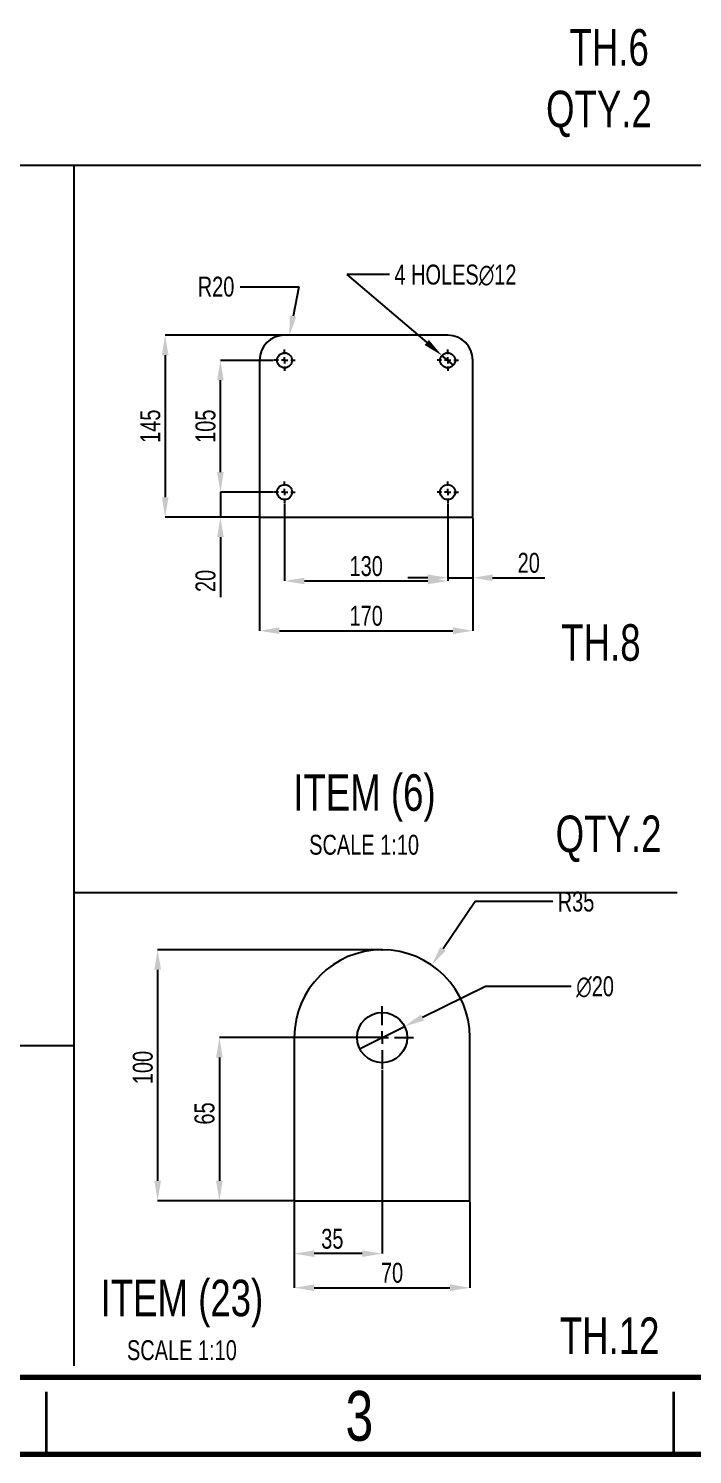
# Model space of a CAD drawing. Header units: millimetres. Extents: x 15 to 1268, y -316 to 292.
# Drawn here: x 1116.9 to 1169.8, y 2.8 to 116.5 of the extents above; entities that cross this region are included whole.
import ezdxf

# ---------------------------------------------------------------- set-up
doc = ezdxf.new("R2010")
doc.units = ezdxf.units.MM
doc.header["$PDSIZE"] = -1
doc.layers.add('FORMAT', color=7, linetype='Continuous')
doc.styles.add('SLDTEXTSTYLE0', font='TXT', dxfattribs={"width": 0.75})
doc.dimstyles.new('SLDDIMSTYLE11', dxfattribs={"dimtxt": 1.5875, "dimasz": 1.5875, "dimexe": 0, "dimexo": 0.0625, "dimgap": 0.396875, "dimtad": 0, "dimtih": 1, "dimtoh": 1, "dimdec": 0, "dimlfac": 5, "dimrnd": 1e-09, "dimzin": 12, "dimdsep": 46, "dimtxsty": 'SLDTEXTSTYLE0', "dimsah": 1, "dimcen": 0, "dimadec": 0, "dimazin": 3, "dimtfac": 1, "dimtdec": 0, "dimtofl": 0, "dimtmove": 0, "dimatfit": 3, "dimfxl": 1, "dimfrac": 2, "dimtolj": 1, "dimtzin": 12, "dimarcsym": 0})
doc.dimstyles.new('SLDDIMSTYLE16', dxfattribs={"dimtxt": 1.5875, "dimasz": 1.5875, "dimexe": 0, "dimexo": 0.0625, "dimgap": 0.396875, "dimtad": 0, "dimtih": 1, "dimtoh": 1, "dimdec": 0, "dimlfac": 10, "dimrnd": 1e-09, "dimzin": 12, "dimdsep": 46, "dimtxsty": 'SLDTEXTSTYLE0', "dimsah": 1, "dimcen": 0, "dimadec": 0, "dimazin": 3, "dimtfac": 1, "dimtdec": 0, "dimtofl": 0, "dimtmove": 0, "dimatfit": 3, "dimfxl": 1, "dimfrac": 2, "dimtolj": 1, "dimtzin": 12, "dimarcsym": 0})
doc.dimstyles.new('SLDDIMSTYLE17', dxfattribs={"dimtxt": 1.5875, "dimasz": 1.5875, "dimexe": 0, "dimexo": 0.0625, "dimgap": 0.396875, "dimtad": 0, "dimtih": 1, "dimtoh": 1, "dimdec": 0, "dimlfac": 10, "dimrnd": 1e-09, "dimzin": 12, "dimdsep": 46, "dimtxsty": 'SLDTEXTSTYLE0', "dimblk1": 'NONE', "dimsah": 1, "dimcen": 0, "dimadec": 0, "dimazin": 3, "dimtfac": 1, "dimtdec": 0, "dimtmove": 0, "dimatfit": 3, "dimldrblk": 'NONE', "dimfxl": 1, "dimfrac": 2, "dimtolj": 1, "dimtzin": 12, "dimarcsym": 0})
doc.dimstyles.new('SLDDIMSTYLE3', dxfattribs={"dimtxt": 1.5875, "dimasz": 1.5875, "dimexe": 0, "dimexo": 0.0625, "dimgap": 0.396875, "dimtad": 1, "dimdec": 0, "dimlfac": 10, "dimrnd": 1e-09, "dimzin": 12, "dimdsep": 46, "dimtxsty": 'SLDTEXTSTYLE0', "dimsah": 1, "dimcen": 0.09, "dimadec": 0, "dimazin": 3, "dimtfac": 1, "dimtdec": 0, "dimtofl": 0, "dimtmove": 0, "dimatfit": 3, "dimfxl": 1, "dimfrac": 2, "dimtolj": 1, "dimtzin": 12, "dimarcsym": 0})
doc.dimstyles.new('SLDDIMSTYLE4', dxfattribs={"dimtxt": 1.5875, "dimasz": 1.5875, "dimexe": 0, "dimexo": 0.0625, "dimgap": 0.396875, "dimtad": 1, "dimdec": 0, "dimlfac": 10, "dimrnd": 1e-09, "dimzin": 12, "dimdsep": 46, "dimtxsty": 'SLDTEXTSTYLE0', "dimsah": 1, "dimcen": 0.09, "dimadec": 0, "dimazin": 3, "dimtfac": 1, "dimtdec": 0, "dimtmove": 0, "dimatfit": 0, "dimfxl": 1, "dimfrac": 2, "dimtolj": 1, "dimtzin": 12, "dimarcsym": 0})
doc.dimstyles.new('SLDDIMSTYLE6', dxfattribs={"dimtxt": 1.5875, "dimasz": 1.5875, "dimexe": 0, "dimexo": 0.0625, "dimgap": 0.396875, "dimtad": 1, "dimdec": 0, "dimlfac": 5, "dimrnd": 1e-09, "dimzin": 12, "dimdsep": 46, "dimtxsty": 'SLDTEXTSTYLE0', "dimsah": 1, "dimcen": 0.09, "dimadec": 0, "dimazin": 3, "dimtfac": 1, "dimtdec": 0, "dimtofl": 0, "dimtmove": 0, "dimatfit": 3, "dimfxl": 1, "dimfrac": 2, "dimtolj": 1, "dimtzin": 12, "dimarcsym": 0})
doc.dimstyles.new('SLDDIMSTYLE7', dxfattribs={"dimtxt": 1.5875, "dimasz": 1.5875, "dimexe": 0, "dimexo": 0.0625, "dimgap": 0.396875, "dimtad": 1, "dimdec": 0, "dimlfac": 5, "dimrnd": 1e-09, "dimzin": 12, "dimdsep": 46, "dimtxsty": 'SLDTEXTSTYLE0', "dimsah": 1, "dimcen": 0.09, "dimadec": 0, "dimazin": 3, "dimtfac": 1, "dimtdec": 0, "dimtmove": 0, "dimatfit": 0, "dimfxl": 1, "dimfrac": 2, "dimtolj": 1, "dimtzin": 12, "dimarcsym": 0})
doc.dimstyles.new('SLDDIMSTYLE8', dxfattribs={"dimtxt": 1.5875, "dimasz": 1.5875, "dimexe": 0, "dimexo": 0.0625, "dimgap": 0.396875, "dimtad": 0, "dimtih": 1, "dimtoh": 1, "dimdec": 0, "dimlfac": 5, "dimrnd": 1e-09, "dimzin": 12, "dimdsep": 46, "dimtxsty": 'SLDTEXTSTYLE0', "dimblk1": 'NONE', "dimsah": 1, "dimcen": 0, "dimadec": 0, "dimazin": 3, "dimtfac": 1, "dimtdec": 0, "dimtmove": 0, "dimatfit": 3, "dimldrblk": 'NONE', "dimfxl": 1, "dimfrac": 2, "dimtolj": 1, "dimtzin": 12, "dimarcsym": 0})

# ---------------------------------------------------------------- blocks, each defined once
blk = doc.blocks.new('SW_NOTE_0_39')
at = {"layer": 'FORMAT', "color": 0, "attachment_point": 2, "style": 'SLDTEXTSTYLE0'}
for s, insert, char_height in [('ITEM (23)', (8.05, 3.75), 2.91), ('SCALE 1:10', (8.05, -1.07), 1.587)]:
    blk.add_mtext(s, dxfattribs=dict(at, insert=insert, char_height=char_height))
blk = doc.blocks.new('*D822')
at = {"layer": 'Defpoints', "color": 0}
for p in [(1137.32, 92.03), (1127.79, 77.53), (1135.32, 77.53)]:
    blk.add_point(p, dxfattribs=at)
at = {"layer": 'FORMAT', "color": 0, "lineweight": -2}
for p, q in [((1137.25, 92.03), (1127.79, 92.03)), ((1127.79, 90.44), (1127.79, 79.12)), ((1135.25, 77.53), (1127.79, 77.53))]:
    blk.add_line(p, q, dxfattribs=at)
at = {"layer": 'FORMAT', "color": 0}
for points in [[(1127.53, 90.44), (1128.06, 90.44), (1127.79, 92.03)], [(1127.53, 79.12), (1128.06, 79.12), (1127.79, 77.53)]]:
    blk.add_solid(points, dxfattribs=at)
at = {"layer": 'FORMAT', "color": 0, "insert": (1125.81, 84.78), "char_height": 1.587, "attachment_point": 2, "rotation": 90, "style": 'SLDTEXTSTYLE0'}
blk.add_mtext('\\A1;145', dxfattribs=at)
blk = doc.blocks.new('*D823')
at = {"layer": 'Defpoints', "color": 0}
for p in [(1135.32, 77.53), (1152.32, 77.53), (1152.32, 68.48)]:
    blk.add_point(p, dxfattribs=at)
at = {"layer": 'FORMAT', "color": 0, "lineweight": -2}
for p, q in [((1135.32, 77.47), (1135.32, 68.48)), ((1152.32, 77.47), (1152.32, 68.48)), ((1136.9, 68.48), (1150.73, 68.48))]:
    blk.add_line(p, q, dxfattribs=at)
at = {"layer": 'FORMAT', "color": 0}
for points in [[(1136.9, 68.75), (1136.9, 68.22), (1135.32, 68.48)], [(1150.73, 68.75), (1150.73, 68.22), (1152.32, 68.48)]]:
    blk.add_solid(points, dxfattribs=at)
at = {"layer": 'FORMAT', "color": 0, "insert": (1143.82, 70.47), "char_height": 1.587, "attachment_point": 2, "style": 'SLDTEXTSTYLE0'}
blk.add_mtext('\\A1;170', dxfattribs=at)
blk = doc.blocks.new('*D824')
at = {"layer": 'Defpoints', "color": 0}
for p in [(1132.2, 90.03), (1136.47, 90.03), (1136.47, 79.53)]:
    blk.add_point(p, dxfattribs=at)
at = {"layer": 'FORMAT', "color": 0, "lineweight": -2}
for p, q in [((1136.4, 90.03), (1132.2, 90.03)), ((1132.2, 81.12), (1132.2, 88.44)), ((1136.4, 79.53), (1132.2, 79.53))]:
    blk.add_line(p, q, dxfattribs=at)
at = {"layer": 'FORMAT', "color": 0}
for points in [[(1131.93, 88.44), (1132.46, 88.44), (1132.2, 90.03)], [(1131.93, 81.12), (1132.46, 81.12), (1132.2, 79.53)]]:
    blk.add_solid(points, dxfattribs=at)
at = {"layer": 'FORMAT', "color": 0, "insert": (1130.21, 84.78), "char_height": 1.587, "attachment_point": 2, "rotation": 90, "style": 'SLDTEXTSTYLE0'}
blk.add_mtext('\\A1;105', dxfattribs=at)
blk = doc.blocks.new('*D825')
at = {"layer": 'Defpoints', "color": 0}
for p in [(1137.32, 78.68), (1150.32, 78.68), (1150.32, 72.45)]:
    blk.add_point(p, dxfattribs=at)
at = {"layer": 'FORMAT', "color": 0, "lineweight": -2}
for p, q in [((1137.32, 78.62), (1137.32, 72.45)), ((1150.32, 78.62), (1150.32, 72.45)), ((1138.9, 72.45), (1148.73, 72.45))]:
    blk.add_line(p, q, dxfattribs=at)
at = {"layer": 'FORMAT', "color": 0}
for points in [[(1138.9, 72.71), (1138.9, 72.18), (1137.32, 72.45)], [(1148.73, 72.71), (1148.73, 72.18), (1150.32, 72.45)]]:
    blk.add_solid(points, dxfattribs=at)
at = {"layer": 'FORMAT', "color": 0, "insert": (1143.82, 74.43), "char_height": 1.587, "attachment_point": 2, "style": 'SLDTEXTSTYLE0'}
blk.add_mtext('\\A1;130', dxfattribs=at)
blk = doc.blocks.new('*D826')
at = {"layer": 'Defpoints', "color": 0}
for p in [(1137.69, 92), (1137.32, 90.03)]:
    blk.add_point(p, dxfattribs=at)
at = {"layer": 'FORMAT', "color": 0, "lineweight": -2}
for p, q in [((1133.76, 95.9), (1138.44, 95.9)), ((1138.44, 95.9), (1137.99, 93.56))]:
    blk.add_line(p, q, dxfattribs=at)
at = {"layer": 'FORMAT', "color": 0}
blk.add_solid([(1137.73, 93.61), (1138.25, 93.51), (1137.69, 92)], dxfattribs=at)
at = {"layer": 'FORMAT', "color": 0, "insert": (1130.39, 96.7), "char_height": 1.587, "attachment_point": 1, "style": 'SLDTEXTSTYLE0'}
blk.add_mtext('\\A1;R20', dxfattribs=at)
blk = doc.blocks.new('*D827')
at = {"layer": 'Defpoints', "color": 0}
for p in [(1149.86, 90.42), (1150.77, 89.64)]:
    blk.add_point(p, dxfattribs=at)
at = {"layer": 'FORMAT', "color": 0, "lineweight": -2}
for p, q in [((1145.67, 96.86), (1142.29, 96.86)), ((1142.29, 96.86), (1148.65, 91.45)), ((1150.77, 89.64), (1149.86, 90.42))]:
    blk.add_line(p, q, dxfattribs=at)
at = {"layer": 'FORMAT', "color": 0}
blk.add_solid([(1148.82, 91.65), (1148.48, 91.25), (1149.86, 90.42)], dxfattribs=at)
at = {"layer": 'FORMAT', "color": 0, "insert": (1146.07, 97.66), "char_height": 1.5875, "attachment_point": 1, "style": 'SLDTEXTSTYLE0'}
blk.add_mtext('\\A1;4 HOLES∅12', dxfattribs=at)
blk = doc.blocks.new('_None')
blk = doc.blocks.new('*D828')
at = {"layer": 'Defpoints', "color": 0}
for p in [(1150.32, 78.68), (1152.32, 77.53), (1152.32, 72.7)]:
    blk.add_point(p, dxfattribs=at)
at = {"layer": 'FORMAT', "color": 0, "lineweight": -2}
for p, q in [((1150.32, 78.62), (1150.32, 72.7)), ((1152.32, 77.47), (1152.32, 72.7)), ((1148.73, 72.7), (1147.14, 72.7)), ((1150.32, 72.7), (1152.32, 72.7)), ((1153.9, 72.7), (1158.07, 72.7))]:
    blk.add_line(p, q, dxfattribs=at)
at = {"layer": 'FORMAT', "color": 0}
for points in [[(1148.73, 72.97), (1148.73, 72.44), (1150.32, 72.7)], [(1153.9, 72.97), (1153.9, 72.44), (1152.32, 72.7)]]:
    blk.add_solid(points, dxfattribs=at)
at = {"layer": 'FORMAT', "color": 0, "insert": (1156.78, 74.69), "char_height": 1.587, "attachment_point": 2, "style": 'SLDTEXTSTYLE0'}
blk.add_mtext('\\A1;20', dxfattribs=at)
blk = doc.blocks.new('*D829')
at = {"layer": 'Defpoints', "color": 0}
for p in [(1136.47, 79.53), (1132.2, 77.53), (1135.32, 77.53)]:
    blk.add_point(p, dxfattribs=at)
at = {"layer": 'FORMAT', "color": 0, "lineweight": -2}
for p, q in [((1132.2, 81.12), (1132.2, 82.71)), ((1136.4, 79.53), (1132.2, 79.53)), ((1132.2, 79.53), (1132.2, 77.53)), ((1135.25, 77.53), (1132.2, 77.53)), ((1132.2, 75.94), (1132.2, 71.16))]:
    blk.add_line(p, q, dxfattribs=at)
at = {"layer": 'FORMAT', "color": 0}
for points in [[(1131.93, 81.12), (1132.46, 81.12), (1132.2, 79.53)], [(1131.93, 75.94), (1132.46, 75.94), (1132.2, 77.53)]]:
    blk.add_solid(points, dxfattribs=at)
at = {"layer": 'FORMAT', "color": 0, "insert": (1130.21, 72.45), "char_height": 1.587, "attachment_point": 2, "rotation": 90, "style": 'SLDTEXTSTYLE0'}
blk.add_mtext('\\A1;20', dxfattribs=at)
blk = doc.blocks.new('SW_NOTE_0_66')
at = {"layer": 'FORMAT', "color": 0, "attachment_point": 2, "style": 'SLDTEXTSTYLE0'}
for s, insert, char_height in [('ITEM (6)', (7, 3.75), 2.91), ('SCALE 1:10', (6.97, -1.07), 1.587)]:
    blk.add_mtext(s, dxfattribs=dict(at, insert=insert, char_height=char_height))
blk = doc.blocks.new('SW_CENTERMARKSYMBOL_31')
at = {"layer": 'FORMAT', "color": 0}
for p, q in [((-0.5, 0), (-0.85, 0)), ((0, 0), (-0.25, 0)), ((0, 0.5), (0, 0.85)), ((0, 0), (0, 0.25)), ((0, 0), (0, -0.25)), ((0, 0), (0.25, 0)), ((0.5, 0), (0.85, 0)), ((0, -0.5), (0, -0.85))]:
    blk.add_line(p, q, dxfattribs=at)
blk = doc.blocks.new('SW_CENTERMARKSYMBOL_32')
at = {"layer": 'FORMAT', "color": 0}
for p, q in [((-0.5, 0), (-0.85, 0)), ((0, 0), (-0.25, 0)), ((0, 0.5), (0, 0.85)), ((0, 0), (0, 0.25)), ((0, 0), (0, -0.25)), ((0, 0), (0.25, 0)), ((0.5, 0), (0.85, 0)), ((0, -0.5), (0, -0.85))]:
    blk.add_line(p, q, dxfattribs=at)
blk = doc.blocks.new('SW_CENTERMARKSYMBOL_33')
at = {"layer": 'FORMAT', "color": 0}
for p, q in [((-0.5, 0), (-0.85, 0)), ((0, 0), (-0.25, 0)), ((0, 0.5), (0, 0.85)), ((0, 0), (0, 0.25)), ((0, 0), (0, -0.25)), ((0, 0), (0.25, 0)), ((0.5, 0), (0.85, 0)), ((0, -0.5), (0, -0.85))]:
    blk.add_line(p, q, dxfattribs=at)
blk = doc.blocks.new('SW_CENTERMARKSYMBOL_34')
at = {"layer": 'FORMAT', "color": 0}
for p, q in [((-0.5, 0), (-0.85, 0)), ((0, 0), (-0.25, 0)), ((0, 0.5), (0, 0.85)), ((0, 0), (0, 0.25)), ((0, 0), (0, -0.25)), ((0, 0), (0.25, 0)), ((0.5, 0), (0.85, 0)), ((0, -0.5), (0, -0.85))]:
    blk.add_line(p, q, dxfattribs=at)
blk = doc.blocks.new('*D875')
at = {"layer": 'Defpoints', "color": 0}
for p in [(1145.09, 43.06), (1127.19, 23.06), (1138.09, 23.06)]:
    blk.add_point(p, dxfattribs=at)
at = {"layer": 'FORMAT', "color": 0, "lineweight": -2}
for p, q in [((1145.03, 43.06), (1127.19, 43.06)), ((1127.19, 41.47), (1127.19, 24.65)), ((1138.03, 23.06), (1127.19, 23.06))]:
    blk.add_line(p, q, dxfattribs=at)
at = {"layer": 'FORMAT', "color": 0}
for points in [[(1126.93, 41.47), (1127.46, 41.47), (1127.19, 43.06)], [(1126.93, 24.65), (1127.46, 24.65), (1127.19, 23.06)]]:
    blk.add_solid(points, dxfattribs=at)
at = {"layer": 'FORMAT', "color": 0, "insert": (1125.21, 33.67), "char_height": 1.587, "attachment_point": 2, "rotation": 90, "style": 'SLDTEXTSTYLE0'}
blk.add_mtext('\\A1;100', dxfattribs=at)
blk = doc.blocks.new('*D876')
at = {"layer": 'Defpoints', "color": 0}
for p in [(1149.05, 41.83), (1145.09, 36.06)]:
    blk.add_point(p, dxfattribs=at)
at = {"layer": 'FORMAT', "color": 0, "lineweight": -2}
for p, q in [((1152.52, 46.89), (1149.95, 43.14)), ((1158.7, 46.89), (1152.52, 46.89))]:
    blk.add_line(p, q, dxfattribs=at)
at = {"layer": 'FORMAT', "color": 0}
blk.add_solid([(1149.73, 43.29), (1150.16, 42.99), (1149.05, 41.83)], dxfattribs=at)
at = {"layer": 'FORMAT', "color": 0, "insert": (1159.09, 47.69), "char_height": 1.587, "attachment_point": 1, "style": 'SLDTEXTSTYLE0'}
blk.add_mtext('\\A1;R35', dxfattribs=at)
blk = doc.blocks.new('*D877')
at = {"layer": 'Defpoints', "color": 0}
for p in [(1138.09, 23.06), (1152.09, 23.06), (1152.09, 16.12)]:
    blk.add_point(p, dxfattribs=at)
at = {"layer": 'FORMAT', "color": 0, "lineweight": -2}
for p, q in [((1138.09, 23), (1138.09, 16.12)), ((1152.09, 23), (1152.09, 16.12)), ((1139.68, 16.12), (1150.5, 16.12))]:
    blk.add_line(p, q, dxfattribs=at)
at = {"layer": 'FORMAT', "color": 0}
for points in [[(1139.68, 16.39), (1139.68, 15.86), (1138.09, 16.12)], [(1150.5, 16.39), (1150.5, 15.86), (1152.09, 16.12)]]:
    blk.add_solid(points, dxfattribs=at)
at = {"layer": 'FORMAT', "color": 0, "insert": (1145.88, 18.11), "char_height": 1.587, "attachment_point": 2, "style": 'SLDTEXTSTYLE0'}
blk.add_mtext('\\A1;70', dxfattribs=at)
blk = doc.blocks.new('*D878')
at = {"layer": 'Defpoints', "color": 0}
for p in [(1145.09, 36.06), (1132.12, 23.06), (1138.09, 23.06)]:
    blk.add_point(p, dxfattribs=at)
at = {"layer": 'FORMAT', "color": 0, "lineweight": -2}
for p, q in [((1145.03, 36.06), (1132.12, 36.06)), ((1132.12, 34.47), (1132.12, 24.65)), ((1138.03, 23.06), (1132.12, 23.06))]:
    blk.add_line(p, q, dxfattribs=at)
at = {"layer": 'FORMAT', "color": 0}
for points in [[(1131.85, 34.47), (1132.38, 34.47), (1132.12, 36.06)], [(1131.85, 24.65), (1132.38, 24.65), (1132.12, 23.06)]]:
    blk.add_solid(points, dxfattribs=at)
at = {"layer": 'FORMAT', "color": 0, "insert": (1130.13, 30.01), "char_height": 1.587, "attachment_point": 2, "rotation": 90, "style": 'SLDTEXTSTYLE0'}
blk.add_mtext('\\A1;65', dxfattribs=at)
blk = doc.blocks.new('*D879')
at = {"layer": 'Defpoints', "color": 0}
for p in [(1145.09, 33.56), (1138.09, 23.06), (1138.09, 18.84)]:
    blk.add_point(p, dxfattribs=at)
at = {"layer": 'FORMAT', "color": 0, "lineweight": -2}
for p, q in [((1145.09, 33.5), (1145.09, 18.84)), ((1138.09, 23), (1138.09, 18.84)), ((1143.5, 18.84), (1139.68, 18.84))]:
    blk.add_line(p, q, dxfattribs=at)
at = {"layer": 'FORMAT', "color": 0}
for points in [[(1139.68, 19.1), (1139.68, 18.57), (1138.09, 18.84)], [(1143.5, 19.1), (1143.5, 18.57), (1145.09, 18.84)]]:
    blk.add_solid(points, dxfattribs=at)
at = {"layer": 'FORMAT', "color": 0, "insert": (1141.12, 20.82), "char_height": 1.587, "attachment_point": 2, "style": 'SLDTEXTSTYLE0'}
blk.add_mtext('\\A1;35', dxfattribs=at)
blk = doc.blocks.new('*D880')
at = {"layer": 'Defpoints', "color": 0}
for p in [(1146.88, 36.95), (1143.3, 35.17)]:
    blk.add_point(p, dxfattribs=at)
at = {"layer": 'FORMAT', "color": 0, "lineweight": -2}
for p, q in [((1153.34, 40.14), (1148.3, 37.65)), ((1160.17, 40.14), (1153.34, 40.14)), ((1143.3, 35.17), (1146.88, 36.95))]:
    blk.add_line(p, q, dxfattribs=at)
at = {"layer": 'FORMAT', "color": 0}
blk.add_solid([(1148.19, 37.89), (1148.42, 37.41), (1146.88, 36.95)], dxfattribs=at)
at = {"layer": 'FORMAT', "color": 0, "insert": (1160.57, 40.94), "char_height": 1.587, "attachment_point": 1, "style": 'SLDTEXTSTYLE0'}
blk.add_mtext('\\A1;∅20', dxfattribs=at)
blk = doc.blocks.new('SW_CENTERMARKSYMBOL_60')
at = {"layer": 'FORMAT', "color": 0}
for p, q in [((0, 1), (0, 2.5)), ((-1, 0), (-2.5, 0)), ((0, 0), (-0.5, 0)), ((0, 0), (0, 0.5)), ((0, 0), (0, -0.5)), ((0, 0), (0.5, 0)), ((1, 0), (2.5, 0)), ((0, -1), (0, -2.5))]:
    blk.add_line(p, q, dxfattribs=at)

msp = doc.modelspace()

# ---------------------------------------------------------------- linework, layer by layer
at = {"color": 7, "linetype": 'Continuous', "lineweight": 25}
for p, q in [((1150.3169036, 92.03200622), (1137.3169036, 92.03200622)), ((1135.3169036, 90.03200622), (1135.3169036, 77.53200622)), ((1152.3169036, 77.53200622), (1152.3169036, 90.03200622)), ((1135.3169036, 77.53200622), (1152.3169036, 77.53200622)), ((1138.09035753, 36.05795042), (1138.09035753, 23.05795042)), ((1152.09035753, 23.05795042), (1152.09035753, 36.05795042)), ((1138.09035753, 23.05795042), (1152.09035753, 23.05795042))]:
    msp.add_line(p, q, dxfattribs=at)
at = {"color": 7, "linetype": 'Continuous', "lineweight": 70}
for p, q in [((1262.72002161, 8.96691277), (873.31754949, 8.96691277)), ((1268.31754949, 2.83338776), (868.31754949, 2.83338776))]:
    msp.add_line(p, q, dxfattribs=at)
at = {"color": 7, "linetype": 'Continuous', "lineweight": 35}
for p, q in [((1118.31754949, 7.83338776), (1118.31754949, 2.83338776)), ((1168.31754949, 7.83338776), (1168.31754949, 2.83338776))]:
    msp.add_line(p, q, dxfattribs=at)
at = {"color": 7, "linetype": 'Continuous', "lineweight": 25}
for centre, radius in [((1137.3169036, 90.03200622), 0.6), ((1150.3169036, 90.03200622), 0.6), ((1137.3169036, 79.53200622), 0.6), ((1150.3169036, 79.53200622), 0.6), ((1145.09035753, 36.05795042), 2)]:
    msp.add_circle(centre, radius, dxfattribs=at)
for centre, radius, start, end in [((1137.3169036, 90.03200622), 2, 90, 180), ((1150.3169036, 90.03200622), 2, 0, 90), ((1145.09035753, 36.05795042), 7, 0, 180)]:
    msp.add_arc(centre, radius, start, end, dxfattribs=at)
at = {"layer": 'FORMAT'}
for p, q in [((993.03086841, 105.58696794), (1171.85291377, 105.58696794)), ((1120.50368067, 105.58696794), (1120.50368067, 9.90302889)), ((1120.50368067, 47.62421133), (1168.60155079, 47.62421133)), ((993.03086841, 35.41747778), (1120.50368067, 35.41747778))]:
    msp.add_line(p, q, dxfattribs=at)
msp.add_point((1145.09035753, 43.05795042), dxfattribs=at)

# ---------------------------------------------------------------- block references
for name, p in [('SW_CENTERMARKSYMBOL_32', (1137.3169036, 90.03200622)), ('SW_CENTERMARKSYMBOL_31', (1150.3169036, 90.03200622)), ('SW_CENTERMARKSYMBOL_33', (1137.3169036, 79.53200622)), ('SW_CENTERMARKSYMBOL_34', (1150.3169036, 79.53200622)), ('SW_NOTE_0_66', (1136.68295242, 53.29026645)), ('SW_CENTERMARKSYMBOL_60', (1145.09035753, 36.05795042)), ('SW_NOTE_0_39', (1121.07668097, 13.0091425))]:
    msp.add_blockref(name, p, dxfattribs=at)

# ---------------------------------------------------------------- texts
at = {"color": 7, "linetype": 'Continuous', "lineweight": 0, "insert": (1143.27758644, 7.89354185), "char_height": 3.96875, "attachment_point": 2, "style": 'SLDTEXTSTYLE0'}
msp.add_mtext('3', dxfattribs=at)
at = {"layer": 'FORMAT', "char_height": 2.910416667, "attachment_point": 1, "style": 'SLDTEXTSTYLE0'}
for s, insert in [('TH.6', (1160.03199943, 116.4321539)), ('QTY.2', (1158.16089012, 111.52082738)), ('TH.8', (1159.37137906, 69.00148335)), ('QTY.2', (1158.9253275, 53.75215651)), ('TH.12', (1159.25271603, 13.75217686))]:
    msp.add_mtext(s, dxfattribs=dict(at, insert=insert))

# ---------------------------------------------------------------- dimensions: what is measured, and where the dimension line sits
at = {"layer": 'FORMAT'}
for center, mpoint, dimstyle, picture, middle in [((1137.3169036, 90.03200622), (1137.69316604, 91.99629403), 'SLDDIMSTYLE16', '*D826', (1131.8769364, 95.901717)), ((1145.09035753, 36.05795042), (1149.04757595, 41.83206701), 'SLDDIMSTYLE11', '*D876', (1160.68135643, 46.89299675))]:
    dim = msp.add_radius_dim(center=center, mpoint=mpoint, dimstyle=dimstyle, dxfattribs=at)
    dim.commit()
    dim.dimension.update_dxf_attribs({"geometry": picture, "text_midpoint": middle, "dimtype": 164})
dim = msp.add_diameter_dim_2p(p1=(1150.7737664, 89.64306358), p2=(1149.8600408, 90.42094887), text='4 HOLES<>', dimstyle='SLDDIMSTYLE17', dxfattribs=at)
dim.commit()
dim.dimension.update_dxf_attribs({"geometry": '*D827', "text_midpoint": (1151.62308146, 96.86345328), "dimtype": 163})
for base, p1, p2, dimstyle, picture, middle in [((1127.79429293, 77.53200622), (1137.3169036, 92.03200622), (1135.3169036, 77.53200622), 'SLDDIMSTYLE3', '*D822', (1127.79429293, 84.78200622)), ((1132.19514903, 90.03200622), (1136.4669036, 79.53200622), (1136.4669036, 90.03200622), 'SLDDIMSTYLE3', '*D824', (1132.19514903, 84.78200622)), ((1132.19514903, 77.53200622), (1136.4669036, 79.53200622), (1135.3169036, 77.53200622), 'SLDDIMSTYLE4', '*D829', (1132.19514903, 72.44619576)), ((1127.19325627, 23.05795042), (1145.09035753, 43.05795042), (1138.09035753, 23.05795042), 'SLDDIMSTYLE6', '*D875', (1127.19325627, 33.67387166)), ((1132.11741975, 23.05795042), (1145.09035753, 36.05795042), (1138.09035753, 23.05795042), 'SLDDIMSTYLE6', '*D878', (1132.11741975, 30.0123142))]:
    dim = msp.add_linear_dim(base=base, p1=p1, p2=p2, angle=90, dimstyle=dimstyle, dxfattribs=at)
    dim.commit()
    dim.dimension.update_dxf_attribs({"geometry": picture, "text_midpoint": middle, "dimtype": 160})
for base, p1, p2, dimstyle, picture, middle in [((1150.3169036, 72.44619576), (1137.3169036, 78.68200622), (1150.3169036, 78.68200622), 'SLDDIMSTYLE3', '*D825', (1143.8169036, 72.44619576)), ((1152.3169036, 72.70134025), (1150.3169036, 78.68200622), (1152.3169036, 77.53200622), 'SLDDIMSTYLE4', '*D828', (1156.78174735, 72.70134025)), ((1152.3169036, 68.48113174), (1135.3169036, 77.53200622), (1152.3169036, 77.53200622), 'SLDDIMSTYLE3', '*D823', (1143.8169036, 68.48113174)), ((1138.09035753, 18.83899952), (1145.09035753, 33.55795042), (1138.09035753, 23.05795042), 'SLDDIMSTYLE7', '*D879', (1141.1153875, 18.83899952)), ((1152.09035753, 16.12364799), (1138.09035753, 23.05795042), (1152.09035753, 23.05795042), 'SLDDIMSTYLE6', '*D877', (1145.87982536, 16.12364799))]:
    dim = msp.add_linear_dim(base=base, p1=p1, p2=p2, dimstyle=dimstyle, dxfattribs=at)
    dim.commit()
    dim.dimension.update_dxf_attribs({"geometry": picture, "text_midpoint": middle, "dimtype": 160})
dim = msp.add_diameter_dim_2p(p1=(1143.29823284, 35.17009396), p2=(1146.88248222, 36.94580688), dimstyle='SLDDIMSTYLE8', dxfattribs=at)
dim.commit()
dim.dimension.update_dxf_attribs({"geometry": '*D880', "text_midpoint": (1162.05671929, 40.14282361), "dimtype": 163})

doc.saveas('drawing.dxf')
